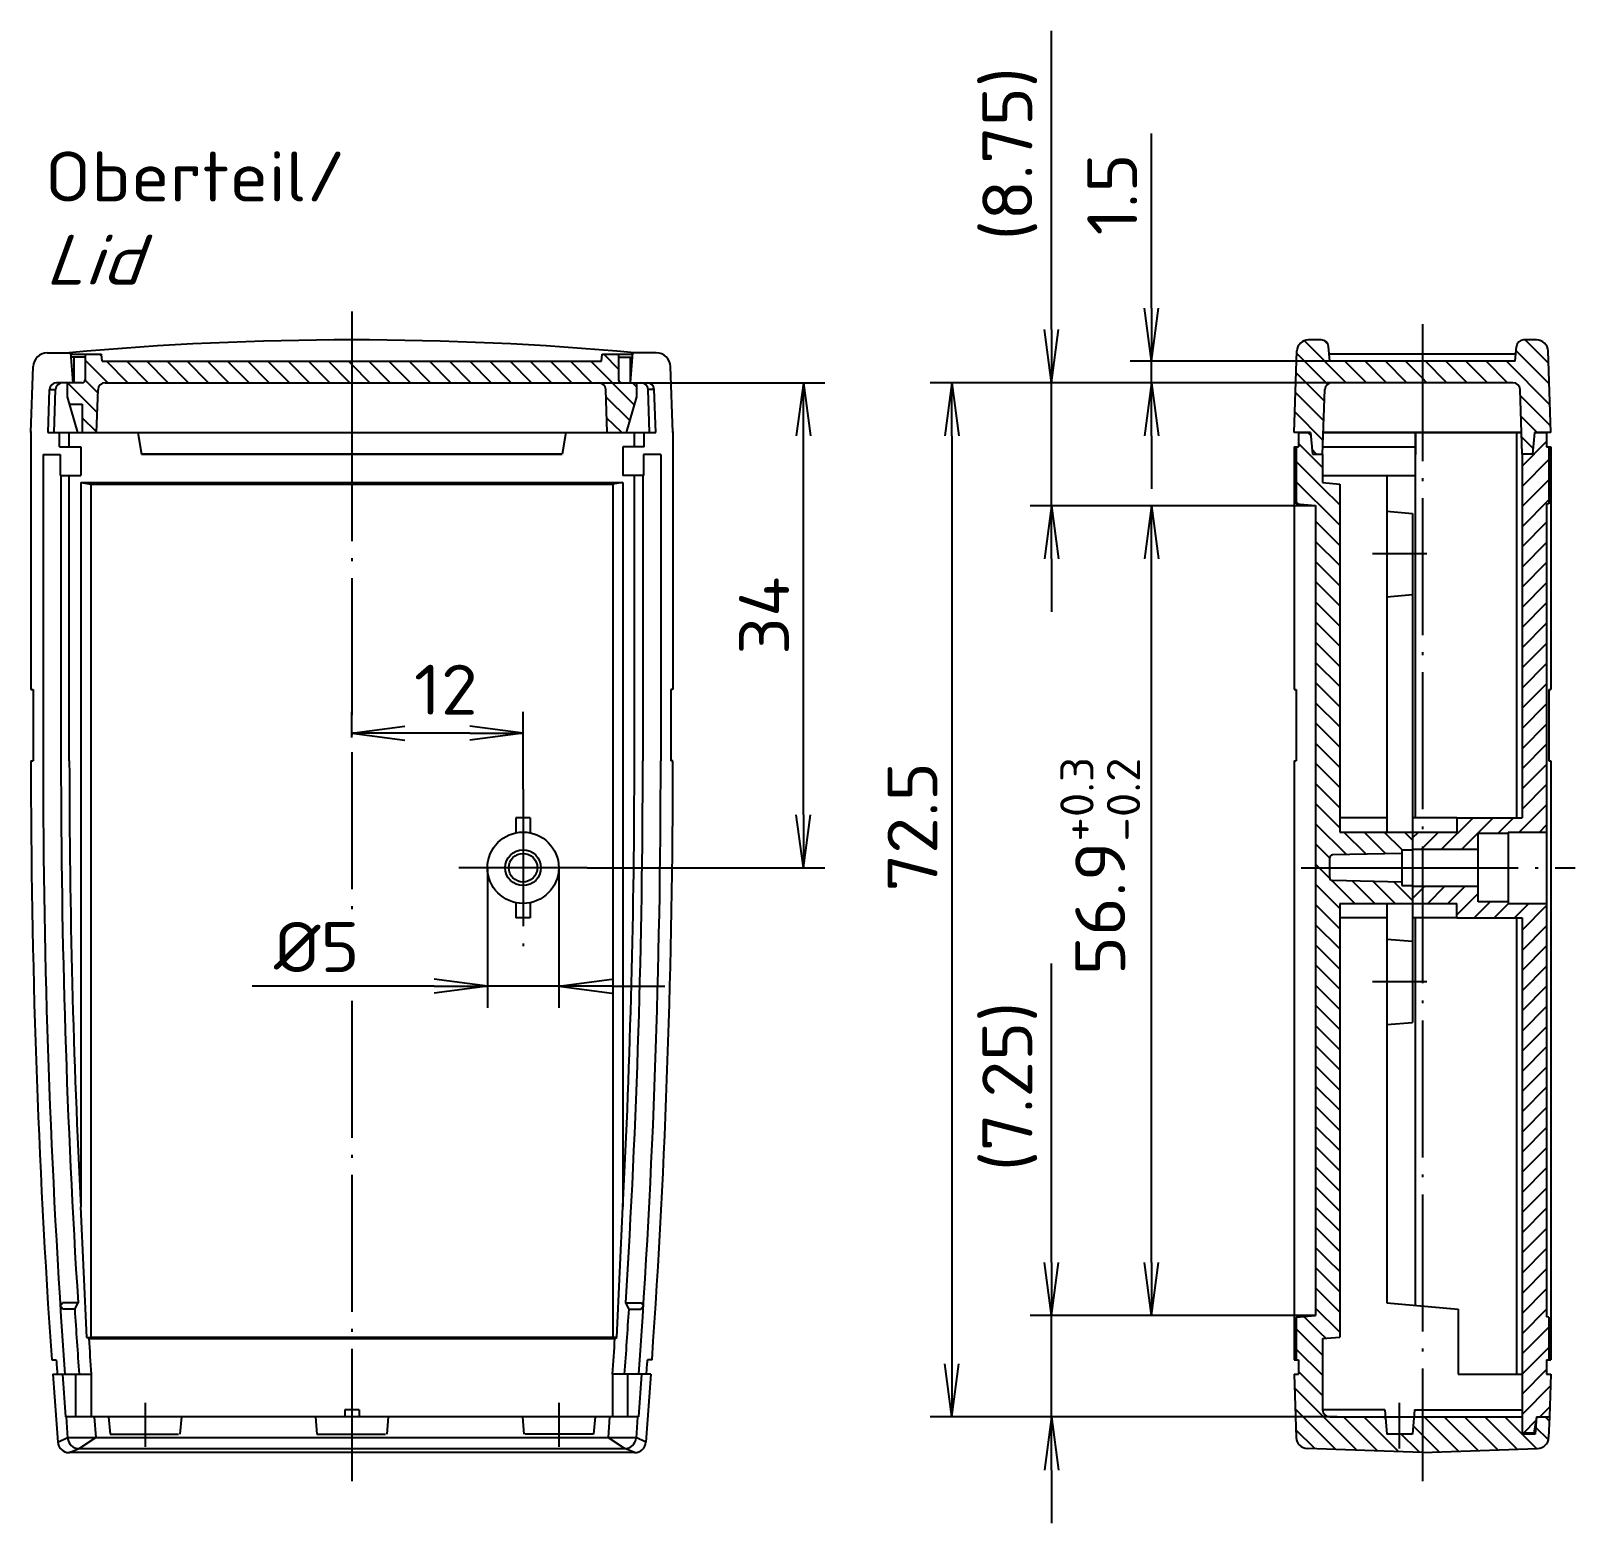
# Model space of a CAD drawing. Extents: x 1 to 593, y 1 to 419.
# Drawn here: x 300.5 to 408.7, y 83.1 to 187.7 of the extents above; entities that cross this region are included whole.
import ezdxf

# ---------------------------------------------------------------- set-up
doc = ezdxf.new("R2010")
doc.units = 0
doc.header["$LTSCALE"] = 0.4
doc.header["$MEASUREMENT"] = 0
doc.header["$PDMODE"] = 35
doc.header["$PDSIZE"] = -2
doc.linetypes.add('ACAD_ISO02W100', pattern=[15, 12, -3])
doc.linetypes.add('ACAD_ISO04W100', pattern=[30.5, 24, -3, 0.5, -3])
doc.layers.get('0').update_dxf_attribs({"linetype": 'CONTINUOUS'})
doc.layers.get('DEFPOINTS').update_dxf_attribs({"linetype": 'CONTINUOUS'})
doc.styles.get("Standard").update_dxf_attribs({"font": 'ISOCP.shx', "width": 1.2})
doc.dimstyles.new('PHOENIX', dxfattribs={"dimtxt": 3.5, "dimasz": 3.72, "dimexe": 1.5, "dimexo": 0, "dimgap": 2, "dimtad": 1, "dimdsep": 46, "dimtxsty": 'STANDARD', "dimblk1": '_OPEN15', "dimblk2": '_OPEN15', "dimsah": 1, "dimcen": 0, "dimclrd": 1, "dimclre": 1, "dimclrt": 5, "dimadec": 0, "dimazin": 0, "dimtfac": 0.666667, "dimtmove": 0, "dimatfit": 0, "dimldrblk": '_OPEN15', "dimfxl": 1, "dimtolj": 1, "dimarcsym": 0})

# ---------------------------------------------------------------- blocks, each defined once
blk = doc.blocks.new('_OPEN15', base_point=(1, 0))
at = {"color": 0, "linetype": 'ByBlock'}
for p, q in [((1, 0), (0, 0.132)), ((0, 0), (1, 0)), ((1, 0), (0, -0.132))]:
    blk.add_line(p, q, dxfattribs=at)
blk = doc.blocks.new('*D37')
at = {"color": 1, "linetype": 'Continuous', "lineweight": -2}
for p, q in [((372.03, 101.35), (372.03, 122.29)), ((390.53, 97.63), (370.53, 97.63)), ((372.03, 90.51), (372.03, 97.63)), ((392.04, 90.51), (370.53, 90.51)), ((372.03, 86.79), (372.03, 83.07))]:
    blk.add_line(p, q, dxfattribs=at)
at = {"layer": 'DEFPOINTS', "color": 0, "linetype": 'Continuous'}
for p in [(372.03, 97.63), (390.53, 97.63), (392.04, 90.51)]:
    blk.add_point(p, dxfattribs=at)
at = {"color": 1, "linetype": 'Continuous', "lineweight": -2, "xscale": 3.72, "yscale": 3.72, "zscale": 3.72}
for p, rotation in [((372.03, 97.63), 270), ((372.03, 90.51), 90)]:
    blk.add_blockref('_OPEN15', p, dxfattribs=dict(at, rotation=rotation))
at = {"color": 5, "linetype": 'Continuous', "insert": (369.1, 113.68), "char_height": 3.5, "attachment_point": 5, "rotation": 90}
blk.add_mtext('\\A1;(7.25)', dxfattribs=at)
blk = doc.blocks.new('*D38')
at = {"color": 1, "linetype": 'Continuous', "lineweight": -2}
for p, q in [((372.03, 166.73), (372.03, 187.67)), ((392.68, 163.01), (370.53, 163.01)), ((372.03, 154.39), (372.03, 163.01)), ((390.53, 154.39), (370.53, 154.39)), ((372.03, 150.67), (372.03, 146.95))]:
    blk.add_line(p, q, dxfattribs=at)
at = {"layer": 'DEFPOINTS', "color": 0, "linetype": 'Continuous'}
for p in [(372.03, 163.01), (392.68, 163.01), (390.53, 154.39)]:
    blk.add_point(p, dxfattribs=at)
at = {"color": 1, "linetype": 'Continuous', "lineweight": -2, "xscale": 3.72, "yscale": 3.72, "zscale": 3.72}
for p, rotation in [((372.03, 163.01), 270), ((372.03, 154.39), 90)]:
    blk.add_blockref('_OPEN15', p, dxfattribs=dict(at, rotation=rotation))
at = {"color": 5, "linetype": 'Continuous', "insert": (369.1, 179.06), "char_height": 3.5, "attachment_point": 5, "rotation": 90}
blk.add_mtext('\\A1;(8.75)', dxfattribs=at)
blk = doc.blocks.new('*D39')
at = {"color": 1, "linetype": 'Continuous', "lineweight": -2}
for p, q in [((392.68, 163.01), (363.53, 163.01)), ((365.03, 159.29), (365.03, 94.23)), ((391.53, 90.51), (363.53, 90.51))]:
    blk.add_line(p, q, dxfattribs=at)
at = {"layer": 'DEFPOINTS', "color": 0, "linetype": 'Continuous'}
for p in [(392.68, 163.01), (365.03, 90.51), (391.53, 90.51)]:
    blk.add_point(p, dxfattribs=at)
at = {"color": 1, "linetype": 'Continuous', "lineweight": -2, "xscale": 3.72, "yscale": 3.72, "zscale": 3.72}
for p, rotation in [((365.03, 163.01), 90), ((365.03, 90.51), 270)]:
    blk.add_blockref('_OPEN15', p, dxfattribs=dict(at, rotation=rotation))
at = {"color": 5, "linetype": 'Continuous', "insert": (362.28, 131.88), "char_height": 3.5, "attachment_point": 5, "rotation": 90}
blk.add_mtext('\\A1;72.5', dxfattribs=at)
blk = doc.blocks.new('*D40')
at = {"color": 1, "linetype": 'Continuous', "lineweight": -2}
for p, q in [((390.53, 154.39), (377.53, 154.39)), ((379.03, 101.35), (379.03, 150.67)), ((390.53, 97.63), (377.53, 97.63))]:
    blk.add_line(p, q, dxfattribs=at)
at = {"layer": 'DEFPOINTS', "color": 0, "linetype": 'Continuous'}
for p in [(379.03, 154.39), (390.53, 154.39), (390.53, 97.63)]:
    blk.add_point(p, dxfattribs=at)
at = {"color": 1, "linetype": 'Continuous', "lineweight": -2, "xscale": 3.72, "yscale": 3.72, "zscale": 3.72}
for p, rotation in [((379.03, 154.39), 90), ((379.03, 97.63), 270)]:
    blk.add_blockref('_OPEN15', p, dxfattribs=dict(at, rotation=rotation))
at = {"color": 5, "linetype": 'Continuous', "insert": (375.44, 129.13), "char_height": 3.5, "attachment_point": 5, "rotation": 90}
blk.add_mtext('\\A1;56.9{\\H0.666x;\\S+0.3^ -0.2;}', dxfattribs=at)
blk = doc.blocks.new('*D41')
at = {"color": 1, "linetype": 'Continuous', "lineweight": -2}
for p, q in [((379.03, 168.23), (379.03, 180.47)), ((391.53, 164.51), (377.53, 164.51)), ((379.03, 163.01), (379.03, 164.51)), ((392.68, 163.01), (377.53, 163.01)), ((379.03, 159.29), (379.03, 155.57))]:
    blk.add_line(p, q, dxfattribs=at)
at = {"layer": 'DEFPOINTS', "color": 0, "linetype": 'Continuous'}
for p in [(379.03, 164.51), (391.53, 164.51), (392.68, 163.01)]:
    blk.add_point(p, dxfattribs=at)
at = {"color": 1, "linetype": 'Continuous', "lineweight": -2, "xscale": 3.72, "yscale": 3.72, "zscale": 3.72}
for p, rotation in [((379.03, 164.51), 270), ((379.03, 163.01), 90)]:
    blk.add_blockref('_OPEN15', p, dxfattribs=dict(at, rotation=rotation))
at = {"color": 5, "linetype": 'Continuous', "insert": (376.28, 176.21), "char_height": 3.5, "attachment_point": 5, "rotation": 90}
blk.add_mtext('\\A1;1.5', dxfattribs=at)
blk = doc.blocks.new('*D42')
at = {"color": 1, "linetype": 'Continuous', "lineweight": -2}
for p, q in [((322.98, 138.15), (322.98, 139.95)), ((334.98, 134.51), (334.98, 139.95)), ((331.26, 138.45), (326.7, 138.45))]:
    blk.add_line(p, q, dxfattribs=at)
at = {"layer": 'DEFPOINTS', "color": 0, "linetype": 'Continuous'}
for p in [(322.98, 138.45), (322.98, 138.15), (334.98, 134.51)]:
    blk.add_point(p, dxfattribs=at)
at = {"color": 1, "linetype": 'Continuous', "lineweight": -2, "xscale": 3.72, "yscale": 3.72, "zscale": 3.72, "rotation": 180}
blk.add_blockref('_OPEN15', (322.98, 138.45), dxfattribs=at)
at = {"color": 1, "linetype": 'Continuous', "lineweight": -2, "xscale": 3.72, "yscale": 3.72, "zscale": 3.72}
blk.add_blockref('_OPEN15', (334.98, 138.45), dxfattribs=at)
at = {"color": 5, "linetype": 'Continuous', "insert": (329.57, 141.49), "char_height": 3.5, "attachment_point": 5}
blk.add_mtext('\\A1;12', dxfattribs=at)
blk = doc.blocks.new('*D43')
at = {"color": 1, "linetype": 'Continuous', "lineweight": -2}
for p, q in [((337.22, 163.01), (356.13, 163.01)), ((354.63, 132.73), (354.63, 159.29)), ((339.48, 129.01), (356.13, 129.01))]:
    blk.add_line(p, q, dxfattribs=at)
at = {"layer": 'DEFPOINTS', "color": 0, "linetype": 'Continuous'}
for p in [(337.22, 163.01), (354.63, 163.01), (339.48, 129.01)]:
    blk.add_point(p, dxfattribs=at)
at = {"color": 1, "linetype": 'Continuous', "lineweight": -2, "xscale": 3.72, "yscale": 3.72, "zscale": 3.72}
for p, rotation in [((354.63, 163.01), 90), ((354.63, 129.01), 270)]:
    blk.add_blockref('_OPEN15', p, dxfattribs=dict(at, rotation=rotation))
at = {"color": 5, "linetype": 'Continuous', "insert": (351.88, 146.68), "char_height": 3.5, "attachment_point": 5, "rotation": 90}
blk.add_mtext('\\A1;34', dxfattribs=at)
blk = doc.blocks.new('*D44')
at = {"color": 1, "linetype": 'Continuous', "lineweight": -2}
for p, q in [((332.48, 129.01), (332.48, 119.2)), ((337.48, 129.01), (337.48, 119.2)), ((328.76, 120.7), (316, 120.7)), ((337.48, 120.7), (332.48, 120.7)), ((341.2, 120.7), (344.92, 120.7))]:
    blk.add_line(p, q, dxfattribs=at)
at = {"layer": 'DEFPOINTS', "color": 0, "linetype": 'Continuous'}
for p in [(332.48, 129.01), (337.48, 129.01), (337.48, 120.7)]:
    blk.add_point(p, dxfattribs=at)
at = {"color": 1, "linetype": 'Continuous', "lineweight": -2, "xscale": 3.72, "yscale": 3.72, "zscale": 3.72}
blk.add_blockref('_OPEN15', (332.48, 120.7), dxfattribs=at)
at = {"color": 1, "linetype": 'Continuous', "lineweight": -2, "xscale": 3.72, "yscale": 3.72, "zscale": 3.72, "rotation": 180}
blk.add_blockref('_OPEN15', (337.48, 120.7), dxfattribs=at)
at = {"color": 5, "linetype": 'Continuous', "insert": (320.52, 123.45), "char_height": 3.5, "attachment_point": 5}
blk.add_mtext('\\A1;%%c5', dxfattribs=at)
blk = doc.blocks.new('*X2')
at = {"color": 0, "linetype": 'Continuous'}
for p, q in [((475.27, 227.79), (477.26, 229.77)), ((475.81, 229.74), (475.89, 229.82)), ((476.64, 227.74), (478.62, 229.72)), ((478.01, 227.69), (479.99, 229.67)), ((479.2, 227.47), (481.36, 229.63)), ((474.31, 228.24), (474.64, 228.57)), ((479.31, 226.17), (482.26, 229.11)), ((482.01, 227.45), (482.27, 227.71)), ((479.31, 224.75), (480.81, 226.25)), ((479.31, 223.34), (480.81, 224.84)), ((479.31, 221.92), (480.81, 223.42)), ((479.62, 220.82), (480.81, 222.01)), ((479.31, 220.51), (479.62, 220.82)), ((479.31, 219.1), (480.81, 220.6)), ((479.31, 217.68), (480.81, 219.18)), ((479.31, 216.27), (480.81, 217.77)), ((479.31, 214.85), (480.81, 216.35)), ((477.76, 211.89), (480.81, 214.94)), ((474.7, 213.07), (475.49, 213.86)), ((475.81, 212.77), (476.95, 213.91)), ((476.29, 211.84), (478.42, 213.96)), ((479.22, 211.94), (481.54, 214.25)), ((480.69, 211.99), (482.31, 213.61))]:
    blk.add_line(p, q, dxfattribs=at)
blk = doc.blocks.new('*X48')
at = {"color": 0, "linetype": 'Continuous'}
for p, q in [((313.79, 169.87), (312.2, 171.46)), ((313.37, 171.7), (313.2, 171.87)), ((315.2, 169.87), (313.7, 171.37)), ((316.62, 169.87), (315.12, 171.37)), ((318.03, 169.87), (316.53, 171.37)), ((319.45, 169.87), (317.95, 171.37)), ((320.86, 169.87), (319.36, 171.37)), ((322.27, 169.87), (320.77, 171.37)), ((323.69, 169.87), (322.19, 171.37)), ((325.1, 169.87), (323.6, 171.37)), ((326.52, 169.87), (325.02, 171.37)), ((327.93, 169.87), (326.43, 171.37)), ((329.35, 169.87), (327.85, 171.37)), ((330.76, 169.87), (329.26, 171.37)), ((330.9, 171.15), (330.67, 171.37)), ((332.17, 169.87), (330.9, 171.15)), ((333.59, 169.87), (332.09, 171.37)), ((335, 169.87), (333.5, 171.37)), ((336.42, 169.87), (334.92, 171.37)), ((337.83, 169.87), (336.33, 171.37)), ((339.24, 169.87), (337.74, 171.37)), ((340.66, 169.87), (339.16, 171.37)), ((342.07, 169.87), (340.57, 171.37)), ((343.49, 169.87), (341.99, 171.37)), ((344.9, 169.87), (343.4, 171.37)), ((346.32, 169.87), (344.82, 171.37)), ((347.73, 169.87), (346.23, 171.37)), ((350.69, 168.32), (347.64, 171.37)), ((349.6, 170.83), (348.56, 171.87)), ((313.1, 169.15), (312.2, 170.05)), ((313.05, 167.78), (310.96, 169.87)), ((350.38, 167.22), (348.71, 168.89)), ((350.85, 169.58), (350.56, 169.87)), ((313, 166.42), (312, 167.42)), ((349.82, 166.37), (348.76, 167.42))]:
    blk.add_line(p, q, dxfattribs=at)
blk = doc.blocks.new('*X49')
at = {"color": 0, "linetype": 'Continuous'}
for p, q in [((412.95, 164.04), (414.65, 165.74)), ((413.79, 166.3), (413.86, 166.37)), ((412.95, 162.63), (414.8, 164.48)), ((412.95, 161.22), (414.8, 163.07)), ((412.95, 159.8), (414.8, 161.65)), ((412.95, 158.39), (414.65, 160.09)), ((412.95, 156.97), (414.65, 158.67)), ((412.95, 155.56), (414.65, 157.26)), ((412.95, 154.14), (414.65, 155.84)), ((412.95, 152.73), (414.65, 154.43)), ((412.95, 151.32), (414.65, 153.02)), ((412.95, 149.9), (414.65, 151.6)), ((412.95, 148.49), (414.65, 150.19)), ((412.95, 147.07), (414.65, 148.77)), ((412.95, 145.66), (414.65, 147.36)), ((412.95, 144.24), (414.65, 145.94)), ((412.95, 142.83), (414.65, 144.53)), ((412.95, 141.42), (414.65, 143.12)), ((412.95, 140), (414.65, 141.7)), ((412.73, 138.37), (414.65, 140.29)), ((407.29, 137.17), (409.49, 139.37)), ((408.7, 137.17), (410.9, 139.37)), ((411.22, 138.27), (412.32, 139.37)), ((414.14, 138.37), (414.65, 138.87)), ((405.25, 137.96), (405.66, 138.37)), ((405.95, 137.24), (407.07, 138.37)), ((405.87, 137.17), (405.95, 137.24)), ((405.25, 133.72), (405.95, 134.42)), ((405.95, 134.42), (406.1, 134.57)), ((406.32, 133.37), (407.52, 134.57)), ((407.73, 133.37), (408.93, 134.57)), ((408.35, 132.57), (409.85, 134.07)), ((409.56, 132.37), (410.66, 133.47)), ((410.97, 132.37), (411.97, 133.37)), ((412.39, 132.37), (413.39, 133.37)), ((412.95, 131.52), (414.65, 133.22)), ((412.95, 130.1), (414.65, 131.8)), ((412.95, 128.69), (414.65, 130.39)), ((412.95, 127.27), (414.65, 128.97)), ((412.95, 125.86), (414.65, 127.56)), ((412.95, 124.45), (414.65, 126.15)), ((412.95, 123.03), (414.65, 124.73)), ((412.95, 121.62), (414.65, 123.32)), ((412.95, 120.2), (414.65, 121.9)), ((412.95, 118.79), (414.65, 120.49)), ((412.95, 117.37), (414.65, 119.07)), ((412.95, 115.96), (414.65, 117.66)), ((412.95, 114.55), (414.65, 116.25)), ((412.95, 113.13), (414.65, 114.83)), ((412.95, 111.72), (414.65, 113.42)), ((412.95, 110.3), (414.65, 112)), ((412.95, 108.89), (414.65, 110.59)), ((412.95, 107.48), (414.65, 109.18)), ((412.95, 106.06), (414.65, 107.76)), ((412.95, 104.65), (414.65, 106.35)), ((412.95, 103.23), (414.65, 104.93)), ((412.95, 101.82), (414.8, 103.67)), ((412.95, 100.4), (414.8, 102.25)), ((412.95, 98.99), (414.65, 100.69)), ((412.95, 97.58), (414.92, 99.55)), ((414.16, 97.37), (414.87, 98.08)), ((413.06, 96.27), (413.9, 97.12))]:
    blk.add_line(p, q, dxfattribs=at)
blk = doc.blocks.new('*X50')
at = {"color": 0, "linetype": 'Continuous'}
for p, q in [((398.11, 166.16), (397.9, 166.37)), ((398.95, 163.91), (397.25, 165.61)), ((398.55, 162.9), (397.1, 164.35)), ((399.92, 160.11), (397.1, 162.93)), ((398.97, 162.47), (398.55, 162.9)), ((400.15, 161.3), (398.97, 162.47)), ((400.15, 162.71), (400.08, 162.77)), ((397.26, 161.36), (397.1, 161.52)), ((398.61, 160), (398.45, 160.17)), ((400.15, 158.47), (398.61, 160)), ((400.15, 159.88), (399.92, 160.11)), ((400.15, 157.05), (398.45, 158.75)), ((400.15, 155.64), (398.45, 157.34)), ((400.15, 154.23), (398.45, 155.93)), ((400.15, 152.81), (398.45, 154.51)), ((400.15, 151.4), (398.45, 153.1)), ((400.15, 149.98), (398.45, 151.68)), ((400.15, 148.57), (398.45, 150.27)), ((400.15, 147.16), (398.45, 148.86)), ((400.15, 145.74), (398.45, 147.44)), ((400.15, 144.33), (398.45, 146.03)), ((400.15, 142.91), (398.45, 144.61)), ((400.15, 141.5), (398.45, 143.2)), ((400.15, 140.08), (398.45, 141.78)), ((400.15, 138.67), (398.45, 140.37)), ((400.61, 136.79), (398.45, 138.96)), ((399.45, 136.54), (398.45, 137.54)), ((401.99, 136.82), (400.44, 138.37)), ((403.38, 136.85), (401.86, 138.37)), ((404.52, 137.12), (403.27, 138.37)), ((405.25, 137.81), (404.69, 138.37)), ((398.7, 135.87), (398.45, 136.13)), ((399.45, 135.12), (398.7, 135.87)), ((400.15, 133.01), (398.45, 134.71)), ((401.2, 133.37), (399.6, 134.97)), ((402.61, 133.37), (401.05, 134.94)), ((404.03, 133.37), (402.49, 134.91)), ((405.25, 133.57), (403.93, 134.88)), ((400.15, 131.6), (398.45, 133.3)), ((400.15, 130.18), (398.45, 131.88)), ((400.15, 128.77), (398.45, 130.47)), ((400.15, 127.36), (398.45, 129.06)), ((400.15, 125.94), (398.45, 127.64)), ((400.15, 124.53), (398.45, 126.23)), ((400.15, 123.11), (398.45, 124.81)), ((400.15, 121.7), (398.45, 123.4)), ((400.15, 120.29), (398.45, 121.99)), ((400.15, 118.87), (398.45, 120.57)), ((400.15, 117.46), (398.45, 119.16)), ((400.15, 116.04), (398.45, 117.74)), ((400.15, 114.63), (398.45, 116.33)), ((400.15, 113.21), (398.45, 114.91)), ((400.15, 111.8), (398.45, 113.5)), ((400.15, 110.39), (398.45, 112.09)), ((400.15, 108.97), (398.45, 110.67)), ((399.28, 108.42), (398.45, 109.26)), ((400.15, 107.56), (399.28, 108.42)), ((400.15, 106.14), (398.45, 107.84)), ((400.15, 104.73), (398.45, 106.43)), ((400.15, 103.31), (398.45, 105.01)), ((398.8, 103.25), (397.63, 104.42)), ((398.95, 101.69), (397.1, 103.54)), ((399.16, 102.89), (398.8, 103.25)), ((398.95, 100.27), (397.1, 102.12)), ((398.95, 98.86), (397.25, 100.56)), ((401.36, 95.03), (396.98, 99.41)), ((399.89, 95.08), (397.03, 97.94)), ((398.43, 95.13), (397.08, 96.48)), ((402.82, 94.98), (400.43, 97.37)), ((404.29, 94.93), (401.85, 97.37)), ((403.35, 97.28), (403.26, 97.37)), ((405.95, 96.1), (405.29, 96.75)), ((408.5, 94.96), (406.09, 97.37)), ((409.87, 95.01), (407.5, 97.37)), ((411.23, 95.06), (408.92, 97.37)), ((412.6, 95.1), (410.33, 97.37)), ((413.96, 95.15), (411.74, 97.37)), ((414.77, 95.76), (413.88, 96.65)), ((414.83, 97.11), (414.57, 97.37)), ((405.59, 95.05), (404.46, 96.17)), ((407.13, 94.91), (405.95, 96.1)), ((405.75, 94.88), (405.59, 95.05))]:
    blk.add_line(p, q, dxfattribs=at)

msp = doc.modelspace()

# ---------------------------------------------------------------- linework, layer by layer
at = {"color": 1, "linetype": 'ACAD_ISO04W100'}
for p, q in [((322.9837122, 168.010624), (322.9837122, 157.010624)), ((398.0292158, 167.110624), (398.0292158, 86.010624)), ((398.0292158, 166.510624), (398.0292158, 157.510624)), ((322.9837122, 161.510624), (322.9837122, 126.1013059)), ((398.3292158, 151.010624), (394.5292158, 151.010624)), ((334.9837122, 134.510624), (334.9837122, 123.510624)), ((339.4837122, 129.010624), (330.4837122, 129.010624)), ((389.5292158, 129.010624), (399.1292158, 129.010624)), ((395.1292158, 129.010624), (408.7292158, 129.010624)), ((398.3292158, 121.010624), (394.5292158, 121.010624)), ((322.9837122, 119.6835296), (322.9837122, 86.010624)), ((308.4837122, 91.510624), (308.4837122, 88.410624)), ((337.4837122, 91.510624), (337.4837122, 88.410624)), ((396.4292158, 88.310624), (396.4292158, 91.510624))]:
    msp.add_line(p, q, dxfattribs=at)
at = {"color": 7, "linetype": 'Continuous'}
for p, q in [((390.9398172, 166.010624), (390.0287518, 166.010624)), ((406.0296798, 166.010624), (405.1186144, 166.010624)), ((301.6449572, 165.110624), (303.2837122, 165.110624)), ((303.441612, 163.010624), (303.2837122, 165.110624)), ((303.2912312, 165.010624), (305.4399678, 165.010624)), ((304.2837122, 164.810624), (303.3062693, 164.810624)), ((303.4837122, 164.810624), (303.4837122, 163.010624)), ((304.2837122, 165.010624), (304.2837122, 163.210624)), ((305.4837122, 164.510624), (305.4399678, 165.010624)), ((340.4837122, 164.510624), (340.5274565, 165.010624)), ((340.5274565, 165.010624), (342.6761931, 165.010624)), ((341.6837122, 165.010624), (341.6837122, 163.210624)), ((341.6837122, 164.810624), (342.661155, 164.810624)), ((342.4837122, 164.810624), (342.4837122, 163.010624)), ((342.5258124, 163.010624), (342.6837122, 165.110624)), ((344.3224671, 165.110624), (342.6837122, 165.110624)), ((389.0292158, 159.510624), (389.2292392, 165.2385436)), ((391.5292158, 164.510624), (391.4379146, 165.5542019)), ((404.5729601, 165.010624), (391.4854715, 165.010624)), ((404.5292158, 164.510624), (404.620517, 165.5542019)), ((407.0292158, 159.510624), (406.8291924, 165.2385436)), ((300.4837122, 159.510624), (300.6455664, 164.1455235)), ((305.4837122, 164.510624), (340.4837122, 164.510624)), ((345.4837122, 159.510624), (345.3218579, 164.1455235)), ((404.5292158, 164.510624), (391.5292158, 164.510624)), ((301.6844436, 159.510624), (301.7898153, 162.5280737)), ((302.1142464, 159.510624), (302.219618, 162.5280737)), ((303.441612, 163.010624), (302.2895107, 163.010624)), ((304.0837122, 163.010624), (303.0337122, 163.010624)), ((303.0337122, 163.010624), (303.0337122, 162.010624)), ((305.0837122, 159.510624), (305.1890838, 162.5280737)), ((305.6887792, 163.010624), (340.2786451, 163.010624)), ((340.8837122, 159.510624), (340.7783405, 162.5280737)), ((341.8837122, 163.010624), (342.9337122, 163.010624)), ((342.5258124, 163.010624), (343.6779136, 163.010624)), ((342.9337122, 163.010624), (342.9337122, 162.010624)), ((343.853178, 159.510624), (343.7478063, 162.5280737)), ((344.2829807, 159.510624), (344.177609, 162.5280737)), ((391.0292158, 158.010624), (391.1869686, 162.5280737)), ((404.3717676, 163.010624), (391.686664, 163.010624)), ((405.0292158, 158.010624), (404.871463, 162.5280737)), ((303.0337122, 162.010624), (303.7505756, 159.510624)), ((303.1770849, 161.510624), (304.0837122, 161.510624)), ((304.0837122, 161.510624), (304.0837122, 159.510624)), ((342.9337122, 162.010624), (342.2168487, 159.510624)), ((300.4837122, 159.5820648), (300.4837122, 141.510624)), ((301.6822372, 159.510624), (344.2851871, 159.510624)), ((301.6844436, 159.510624), (307.9837122, 159.510624)), ((302.4864569, 158.510624), (302.4864569, 159.510624)), ((307.9837122, 159.510624), (308.2482026, 158.010624)), ((307.9837122, 159.510624), (308.2482026, 158.010624)), ((337.9837122, 159.510624), (337.7192217, 158.010624)), ((337.9837122, 159.510624), (337.7192217, 158.010624)), ((337.9837122, 159.510624), (344.2829807, 159.510624)), ((343.4809675, 158.510624), (343.4809675, 159.510624)), ((345.4837122, 159.5820648), (345.4837122, 141.510624)), ((390.1792158, 159.510624), (389.0292158, 159.510624)), ((389.3292158, 159.510624), (390.1792158, 159.510624)), ((389.3292158, 159.510624), (389.3292158, 158.510624)), ((390.1792158, 159.510624), (390.3104488, 158.010624)), ((390.1792158, 159.510624), (390.3104488, 158.010624)), ((391.081597, 159.510624), (397.5292158, 159.510624)), ((404.9768347, 159.510624), (391.081597, 159.510624)), ((397.5292158, 132.510624), (397.5292158, 159.510624)), ((397.5292158, 159.510624), (404.9768347, 159.510624)), ((397.5292158, 159.510624), (397.5292158, 157.9856013)), ((405.8792158, 159.510624), (405.7479828, 158.010624)), ((405.8792158, 159.510624), (405.7479828, 158.010624)), ((405.8792158, 159.510624), (406.7292158, 159.510624)), ((407.0292158, 159.510624), (405.8792158, 159.510624)), ((406.7292158, 159.510624), (406.7292158, 158.510624)), ((302.4864569, 158.510624), (303.9837122, 158.510624)), ((303.9837122, 158.510624), (303.9837122, 156.510624)), ((343.4809675, 158.510624), (341.9837122, 158.510624)), ((341.9837122, 158.510624), (341.9837122, 156.510624)), ((389.0292158, 158.510624), (389.0292158, 141.510624)), ((389.0292158, 158.510624), (389.3292158, 158.510624)), ((389.1792158, 158.510624), (389.1792158, 154.510624)), ((391.0466762, 158.510624), (397.5292158, 158.510624)), ((406.7292158, 158.510624), (407.0292158, 158.510624)), ((406.8792158, 158.510624), (406.8792158, 154.510624)), ((407.0292158, 158.510624), (407.0292158, 141.510624)), ((301.3337122, 157.9856013), (301.3337122, 136.510624)), ((301.3337122, 157.9856013), (302.5337122, 157.9856013)), ((302.5337122, 157.9856013), (302.5337122, 156.510624)), ((308.2482026, 158.010624), (337.7192217, 158.010624)), ((337.7192217, 158.010624), (308.2482026, 158.010624)), ((344.6337122, 157.9856013), (343.4337122, 157.9856013)), ((343.4337122, 157.9856013), (343.4337122, 156.510624)), ((344.6337122, 157.9856013), (344.6337122, 136.510624)), ((390.3104488, 158.010624), (391.0292158, 158.010624)), ((390.3104488, 158.010624), (391.0292158, 158.010624)), ((391.0292158, 158.010624), (391.0292158, 156.010624)), ((405.0292158, 158.010624), (405.0292158, 132.510624)), ((405.7479828, 158.010624), (405.0292158, 158.010624)), ((405.7479828, 158.010624), (405.0292158, 158.010624)), ((302.5337122, 156.510624), (303.9837122, 156.510624)), ((302.5912724, 156.510624), (302.5912724, 136.510624)), ((303.9908918, 156.010624), (303.9908918, 105.233107)), ((303.9908918, 156.010624), (341.9765325, 156.010624)), ((303.9908918, 156.010624), (304.6837122, 155.9056376)), ((304.6837122, 155.9056376), (304.6837122, 96.1156104)), ((304.6837122, 155.9056376), (341.2837122, 155.9056376)), ((341.9765325, 156.010624), (341.2837122, 155.9056376)), ((341.2837122, 155.9056376), (341.2837122, 96.1156104)), ((341.9765325, 156.010624), (341.9765325, 105.233107)), ((343.4337122, 156.510624), (341.9837122, 156.510624)), ((343.3761519, 156.510624), (343.3761519, 136.510624)), ((391.0292158, 156.510624), (397.5292158, 156.510624)), ((391.0292158, 156.010624), (392.2292158, 155.9056376)), ((392.2292158, 155.9056376), (392.2292158, 131.510624)), ((395.5292158, 156.510624), (395.5292158, 131.510624)), ((395.5292158, 156.510624), (395.5292158, 154.010624)), ((389.1792158, 154.510624), (390.5292158, 154.3925143)), ((390.5292158, 154.3925143), (390.5292158, 97.6287337)), ((395.5292158, 154.010624), (397.3292158, 153.8531444)), ((397.3292158, 153.8531444), (397.3292158, 148.1681036)), ((406.8792158, 154.510624), (406.7292158, 154.4975007)), ((406.7292158, 154.4975007), (406.7292158, 97.5237473)), ((395.5292158, 148.010624), (397.3292158, 148.1681036)), ((395.5292158, 148.010624), (395.5292158, 131.510624)), ((300.4837122, 141.510624), (300.6337122, 141.510624)), ((300.6337122, 141.510624), (300.6337122, 136.510624)), ((345.3337122, 141.510624), (345.3337122, 136.510624)), ((345.4837122, 141.510624), (345.3337122, 141.510624)), ((389.0292158, 141.510624), (389.1792158, 141.510624)), ((389.1792158, 141.510624), (389.1792158, 136.510624)), ((406.8792158, 141.510624), (406.8792158, 136.510624)), ((406.8792158, 141.510624), (407.0292158, 141.510624)), ((300.4837122, 136.510624), (300.6337122, 136.510624)), ((345.4837122, 136.510624), (345.3337122, 136.510624)), ((389.0292158, 136.510624), (389.0292158, 94.510624)), ((389.0292158, 136.510624), (389.1792158, 136.510624)), ((406.8792158, 136.510624), (407.0292158, 136.510624)), ((407.0292158, 136.510624), (407.0292158, 94.510624)), ((334.4837122, 132.510624), (334.4837122, 131.4601137)), ((335.4837122, 132.510624), (334.4837122, 132.510624)), ((335.4837122, 132.510624), (335.4837122, 131.4601137)), ((395.5292158, 132.510624), (392.2292158, 132.510624)), ((397.3292158, 132.510624), (397.3292158, 125.510624)), ((400.4292158, 132.510624), (397.3292158, 132.510624)), ((400.4292158, 132.510624), (400.4292158, 131.510624)), ((400.4292158, 132.510624), (405.0292158, 132.510624)), ((392.2292158, 131.510624), (397.3292158, 131.510624)), ((397.3292158, 131.510624), (397.3292158, 126.510624)), ((397.3292158, 131.510624), (400.4292158, 131.510624)), ((401.9292158, 126.610624), (401.9292158, 131.410624)), ((404.0292158, 131.410624), (401.9292158, 131.410624)), ((404.0292158, 131.510624), (406.7292158, 131.510624)), ((404.0292158, 131.510624), (404.0292158, 126.510624)), ((396.5792158, 130.010624), (391.7256128, 129.9141627)), ((396.5792158, 130.260624), (396.5792158, 127.760624)), ((396.5792158, 130.260624), (397.3292158, 130.260624)), ((397.3292158, 130.310624), (401.9292158, 130.310624)), ((391.5292158, 128.3070529), (391.5292158, 129.7141951)), ((396.5792158, 128.010624), (391.7256128, 128.1070853)), ((396.5792158, 127.760624), (397.3292158, 127.760624)), ((397.3292158, 127.710624), (401.9292158, 127.710624)), ((334.4837122, 126.5611343), (334.4837122, 125.510624)), ((335.4837122, 126.5611343), (335.4837122, 125.510624)), ((392.2292158, 126.510624), (392.2292158, 96.1156104)), ((392.2292158, 126.510624), (397.3292158, 126.510624)), ((395.5292158, 126.510624), (395.5292158, 98.510624)), ((395.5292158, 126.510624), (395.5292158, 124.010624)), ((397.3292158, 126.510624), (400.4292158, 126.510624)), ((400.4292158, 125.510624), (400.4292158, 126.510624)), ((404.0292158, 126.610624), (401.9292158, 126.610624)), ((404.0292158, 126.510624), (406.7292158, 126.510624)), ((335.4837122, 125.510624), (334.4837122, 125.510624)), ((395.5292158, 125.510624), (392.2292158, 125.510624)), ((400.4292158, 125.510624), (397.3292158, 125.510624)), ((397.5292158, 98.3356467), (397.5292158, 125.510624)), ((400.4292158, 125.510624), (405.0292158, 125.510624)), ((405.0292158, 125.510624), (405.0292158, 89.410624)), ((395.5292158, 124.010624), (397.3292158, 123.8531444)), ((397.3292158, 123.8531444), (397.3292158, 118.1681036)), ((395.5292158, 118.010624), (397.3292158, 118.1681036)), ((395.5292158, 118.010624), (395.5292158, 98.510624)), ((304.4007691, 96.0727347), (303.9908918, 105.233107)), ((341.5666552, 96.0727347), (341.9765325, 105.233107)), ((302.5437883, 98.2919023), (302.7052885, 98.510624)), ((303.7900244, 98.510624), (302.7052885, 98.510624)), ((303.555238, 98.0731807), (303.7900244, 98.510624)), ((342.4121864, 98.0731807), (342.1773999, 98.510624)), ((342.1773999, 98.510624), (343.2621358, 98.510624)), ((343.423636, 98.2919023), (343.2621358, 98.510624)), ((395.5292158, 98.510624), (400.5292158, 98.0731807)), ((302.7330249, 98.0731807), (302.5437883, 98.2919023)), ((303.555238, 98.0731807), (302.7330249, 98.0731807)), ((342.4121864, 98.0731807), (343.2343994, 98.0731807)), ((343.2343994, 98.0731807), (343.423636, 98.2919023)), ((389.1792158, 97.510624), (390.5292158, 97.6287337)), ((389.1792158, 97.510624), (389.1792158, 94.510624)), ((397.1292158, 98.3706421), (400.5292158, 98.0731807)), ((400.5292158, 98.0731807), (400.5292158, 93.510624)), ((400.5292158, 98.0731807), (400.5292158, 93.510624)), ((406.8792158, 97.510624), (406.7292158, 97.5237473)), ((406.8792158, 97.510624), (406.8792158, 94.510624)), ((304.4007691, 96.0727347), (304.6837122, 96.1156104)), ((304.5414138, 96.010624), (304.4007691, 96.0727347)), ((304.5414138, 96.010624), (341.4260105, 96.010624)), ((304.6837122, 96.1156104), (341.2837122, 96.1156104)), ((341.5666552, 96.0727347), (341.2837122, 96.1156104)), ((341.4260105, 96.010624), (341.5666552, 96.0727347)), ((391.0292158, 96.010624), (392.2292158, 96.1156104)), ((391.0292158, 96.010624), (391.0292158, 91.010624)), ((301.9433241, 94.510624), (302.2639253, 94.510624)), ((344.0241002, 94.510624), (343.7034991, 94.510624)), ((389.0292158, 94.510624), (389.3292158, 94.510624)), ((389.3292158, 94.510624), (389.3292158, 93.510624)), ((406.7292158, 94.510624), (407.0292158, 94.510624)), ((406.7292158, 94.510624), (406.7292158, 93.510624)), ((302.0337122, 93.510624), (304.7151245, 93.510624)), ((302.0337122, 93.510624), (302.3662705, 88.7548188)), ((302.6906117, 93.510624), (302.9003921, 90.510624)), ((303.6337122, 90.510624), (303.6337122, 93.510624)), ((343.9337122, 93.510624), (341.2522999, 93.510624)), ((342.3337122, 90.510624), (342.3337122, 93.510624)), ((343.2768126, 93.510624), (343.0670322, 90.510624)), ((343.9337122, 93.510624), (343.6011539, 88.7548188)), ((389.0292158, 93.510624), (389.3292158, 93.510624)), ((389.0292158, 93.510624), (389.1844906, 89.064137)), ((400.5292158, 93.510624), (405.0292158, 93.510624)), ((400.5292158, 93.510624), (405.0292158, 93.510624)), ((405.0292158, 93.510624), (405.0292158, 90.510624)), ((406.7292158, 93.510624), (407.0292158, 93.510624)), ((407.0292158, 93.510624), (406.9244535, 90.510624)), ((322.4837122, 91.010624), (322.4837122, 90.510624)), ((323.4837122, 91.010624), (322.4837122, 91.010624)), ((323.4837122, 91.010624), (323.4837122, 90.510624)), ((395.3854715, 91.010624), (391.0292158, 91.010624)), ((395.3854715, 91.010624), (395.5342022, 89.310624)), ((397.4729601, 91.010624), (397.3242294, 89.310624)), ((397.4729601, 91.010624), (405.0292158, 91.010624)), ((343.0670322, 90.510624), (302.9003921, 90.510624)), ((391.5292158, 90.510624), (405.0292158, 90.510624)), ((405.0292158, 90.510624), (405.0292158, 89.310624)), ((406.0292158, 90.510624), (405.8352561, 89.410624)), ((406.0292158, 90.510624), (405.9242294, 89.310624)), ((406.0292158, 90.510624), (406.9244535, 90.510624)), ((406.0292158, 90.510624), (406.9244535, 90.510624)), ((406.9244535, 90.510624), (406.8739411, 89.064137)), ((397.3242294, 89.310624), (395.5292158, 89.310624)), ((405.0292158, 89.410624), (405.8352561, 89.410624)), ((405.9242294, 89.310624), (405.0292158, 89.310624)), ((342.8031026, 88.010624), (303.1643217, 88.010624)), ((398.0292158, 88.010624), (389.9560836, 88.292544)), ((398.0292158, 88.010624), (406.102348, 88.292544))]:
    msp.add_line(p, q, dxfattribs=at)
at = {"color": 1, "linetype": 'Continuous'}
for p, q in [((301.7898153, 162.5280737), (302.219618, 162.5280737)), ((344.177609, 162.5280737), (343.7478063, 162.5280737)), ((303.1782282, 158.510624), (303.1782282, 159.510624)), ((342.7891961, 158.510624), (342.7891961, 159.510624)), ((404.6215235, 159.510624), (404.6215235, 132.510624)), ((303.1782282, 136.510624), (303.1782282, 156.510624)), ((342.7891961, 136.510624), (342.7891961, 156.510624)), ((397.3292158, 148.1681036), (397.3292158, 123.8531444)), ((404.6215235, 125.510624), (404.6215235, 93.510624)), ((304.7151245, 93.510624), (304.7151245, 90.510624)), ((341.2522999, 93.510624), (341.2522999, 90.510624)), ((302.9585048, 90.510624), (303.0615689, 89.0367388)), ((304.9240932, 90.510624), (305.0252427, 89.0641188)), ((341.0433312, 90.510624), (340.9421817, 89.0641188)), ((343.0089195, 90.510624), (342.9058554, 89.0367388)), ((302.3662705, 88.7548188), (303.059653, 89.064137)), ((303.059653, 89.064137), (305.0252427, 89.0641188)), ((303.8596202, 88.292544), (305.0252427, 89.0641188)), ((305.0255039, 89.064137), (340.9421829, 89.064137)), ((340.9419204, 89.064137), (342.1078042, 88.292544)), ((340.9419204, 89.064137), (342.9077713, 89.064137)), ((343.6011539, 88.7548188), (342.9077713, 89.064137)), ((303.1643217, 88.010624), (303.8596202, 88.292544)), ((303.8596202, 88.292544), (342.1078042, 88.292544)), ((342.8031026, 88.010624), (342.1078042, 88.292544))]:
    msp.add_line(p, q, dxfattribs=at)
at = {"color": 5, "linetype": 'ACAD_ISO02W100'}
for p, q in [((305.9337122, 90.510624), (306.0386986, 89.310624)), ((311.0337122, 90.510624), (310.9287258, 89.310624)), ((320.4337122, 90.510624), (320.5386986, 89.310624)), ((325.5337122, 90.510624), (325.4287258, 89.310624)), ((334.9337122, 90.510624), (335.0386986, 89.310624)), ((340.0337122, 90.510624), (339.9287258, 89.310624)), ((306.0386986, 89.310624), (310.9287258, 89.310624)), ((320.5386986, 89.310624), (325.4287258, 89.310624)), ((339.9287258, 89.310624), (335.0386986, 89.310624))]:
    msp.add_line(p, q, dxfattribs=at)
at = {"color": 7, "linetype": 'Continuous'}
for radius in [2.5, 1.25, 1]:
    msp.add_circle((334.9837122, 129.010624), radius, dxfattribs=at)
for centre, radius, start, end in [((322.9837122, -52.3955306), 218.4061546, 84.796737971, 95.203262029), ((390.0287518, 165.210624), 0.8, 90, 178), ((390.9398172, 165.510624), 0.5, 5, 90), ((405.1186144, 165.510624), 0.5, 90, 175), ((406.0296798, 165.210624), 0.8, 2, 90), ((301.6449572, 164.110624), 1, 90, 178), ((344.3224671, 164.110624), 1, 2, 90), ((302.2895107, 162.510624), 0.5, 90, 178), ((302.7193134, 162.510624), 0.5, 90, 178), ((304.0837122, 163.210624), 0.2, 270, 0), ((305.6887792, 162.510624), 0.5, 90, 178), ((340.2786451, 162.510624), 0.5, 2, 90), ((341.8837122, 163.210624), 0.2, 180, 270), ((343.2481109, 162.510624), 0.5, 2, 90), ((343.6779136, 162.510624), 0.5, 2, 90), ((391.686664, 162.510624), 0.5, 90, 178), ((404.3717676, 162.510624), 0.5, 2, 90), ((905.4837122, 136.510624), 605, 180, 183.9807600654), ((905.4837122, 136.510624), 604.15, 180, 184.0814423397), ((905.4837122, 136.510624), 602.8924397, 180, 183.6137188884), ((-259.5162878, 136.510624), 602.8924397, 356.3862811116, 0), ((-259.5162878, 136.510624), 604.15, 355.9185576603, 0), ((-259.5162878, 136.510624), 605, 356.0192399346, 0), ((391.7292158, 129.7141951), 0.2, 91.032244692, 180), ((391.7292158, 128.3070529), 0.2, 180, 268.967755308), ((905.4837122, 136.510624), 603.1544786, 183.6537847986, 184.088190307), ((-259.5162878, 136.510624), 603.1544786, 355.911809693, 356.3462152014), ((955.4837122, 138.510624), 654.7, 183.8535450455, 183.9412624684), ((-309.5162878, 138.510624), 654.7, 356.0587375316, 356.1464549545), ((391.5292158, 91.010624), 0.5, 180, 270), ((389.9840032, 89.0920566), 0.8, 182, 268), ((406.0744284, 89.0920566), 0.8, 272, 358), ((303.1643217, 88.810624), 0.8, 184, 270), ((342.8031026, 88.810624), 0.8, 270, 356)]:
    msp.add_arc(centre, radius, start, end, dxfattribs=at)
at = {"color": 1, "linetype": 'Continuous'}
for centre, radius, start, end in [((905.4837122, 136.510624), 602.3054839, 180, 182.9766890502), ((-259.5162878, 136.510624), 602.3054839, 357.0233109498, 0), ((905.4837122, 136.510624), 602.3054839, 183.8555705525, 184.0939627379), ((-259.5162878, 136.510624), 602.3054839, 355.9060372621, 356.1444294475), ((303.8596202, 89.092544), 0.8, 184, 270), ((342.1078042, 89.092544), 0.8, 270, 356)]:
    msp.add_arc(centre, radius, start, end, dxfattribs=at)

# ---------------------------------------------------------------- block references
at = {"color": 1, "linetype": 'Continuous', "rotation": 89.99999999999999}
msp.add_blockref('*X2', (618.8478516, -316.299686), dxfattribs=at)
at = {"color": 1, "linetype": 'Continuous'}
for name in ['*X48', '*X50', '*X49']:
    msp.add_blockref(name, (-7.9161272, -6.8616325), dxfattribs=at)

# ---------------------------------------------------------------- texts
at = {"color": 5, "linetype": 'Continuous', "insert": (301.4657145, 169.88119), "char_height": 3.5, "attachment_point": 7}
msp.add_mtext('Oberteil/\\P{\\Q20;Lid}', dxfattribs=at)

# ---------------------------------------------------------------- dimensions: what is measured, and where the dimension line sits
at = {"color": 5, "linetype": 'Continuous'}
for base, p1, p2, text, override, picture, middle in [((372.0292158, 163.010624), (390.5292158, 154.3925143), (392.6817692, 163.010624), '(8.75)', {"dimgap": 1, "dimdec": 6, "dimtdec": 6}, '*D38', (372.0292158, 179.0610571)), ((379.0292158, 154.3925143), (390.5292158, 97.6287337), (390.5292158, 154.3925143), '56.9{\\H0.666x;\\S+0.3^ -0.2;}', {"dimgap": 1, "dimdec": 6, "dimtp": 0.3, "dimtm": 0.2, "dimtdec": 6}, '*D40', (379.0292158, 129.1264129)), ((372.0292158, 97.6287337), (392.0369723, 90.510624), (390.5292158, 97.6287337), '(7.25)', {"dimgap": 1, "dimdec": 6, "dimtdec": 6}, '*D37', (372.0292158, 113.6791668))]:
    dim = msp.add_linear_dim(base=base, p1=p1, p2=p2, angle=90, text=text, dimstyle='PHOENIX', override=override, dxfattribs=at)
    dim.commit()
    dim.dimension.update_dxf_attribs({"geometry": picture, "text_midpoint": middle, "dimtype": 160})
for base, p2, picture, middle in [((379.0292158, 164.510624), (391.5292158, 164.510624), '*D41', (379.0292158, 176.2093551)), ((365.0292158, 90.510624), (391.5292158, 90.510624), '*D39', (365.0292158, 131.8796647))]:
    dim = msp.add_linear_dim(base=base, p1=(392.6817692, 163.010624), p2=p2, angle=90, dimstyle='PHOENIX', override={"dimgap": 1, "dimdec": 6, "dimtdec": 6}, dxfattribs=at)
    dim.commit()
    dim.dimension.update_dxf_attribs({"geometry": picture, "text_midpoint": middle, "dimtype": 160})
at = {"color": 7, "linetype": 'Continuous'}
dim = msp.add_linear_dim(base=(354.6337122, 163.010624), p1=(339.4837122, 129.010624), p2=(337.2244388, 163.010624), angle=90, dimstyle='PHOENIX', override={"dimgap": 1, "dimdec": 6, "dimtdec": 6}, dxfattribs=at)
dim.commit()
dim.dimension.update_dxf_attribs({"geometry": '*D43', "text_midpoint": (354.6337122, 146.680442), "dimtype": 160})
dim = msp.add_linear_dim(base=(322.9837122, 138.4469182), p1=(334.9837122, 134.510624), p2=(322.9837122, 138.1528621), dimstyle='PHOENIX', override={"dimgap": 1, "dimdec": 6, "dimtdec": 6, "dimtmove": 1, "dimatfit": 3}, dxfattribs=at)
dim.commit()
dim.dimension.update_dxf_attribs({"geometry": '*D42', "text_midpoint": (329.5737252, 138.7409713), "dimtype": 160})
at = {"color": 5, "linetype": 'Continuous'}
dim = msp.add_linear_dim(base=(337.4837122, 120.7045393), p1=(332.4837122, 129.010624), p2=(337.4837122, 129.010624), dimstyle='PHOENIX', override={"dimgap": 1, "dimdec": 6, "dimpost": '%%c<>', "dimtdec": 6}, dxfattribs=at)
dim.commit()
dim.dimension.update_dxf_attribs({"geometry": '*D44', "text_midpoint": (320.5224811, 120.7045393), "dimtype": 160})

doc.saveas('drawing.dxf')
